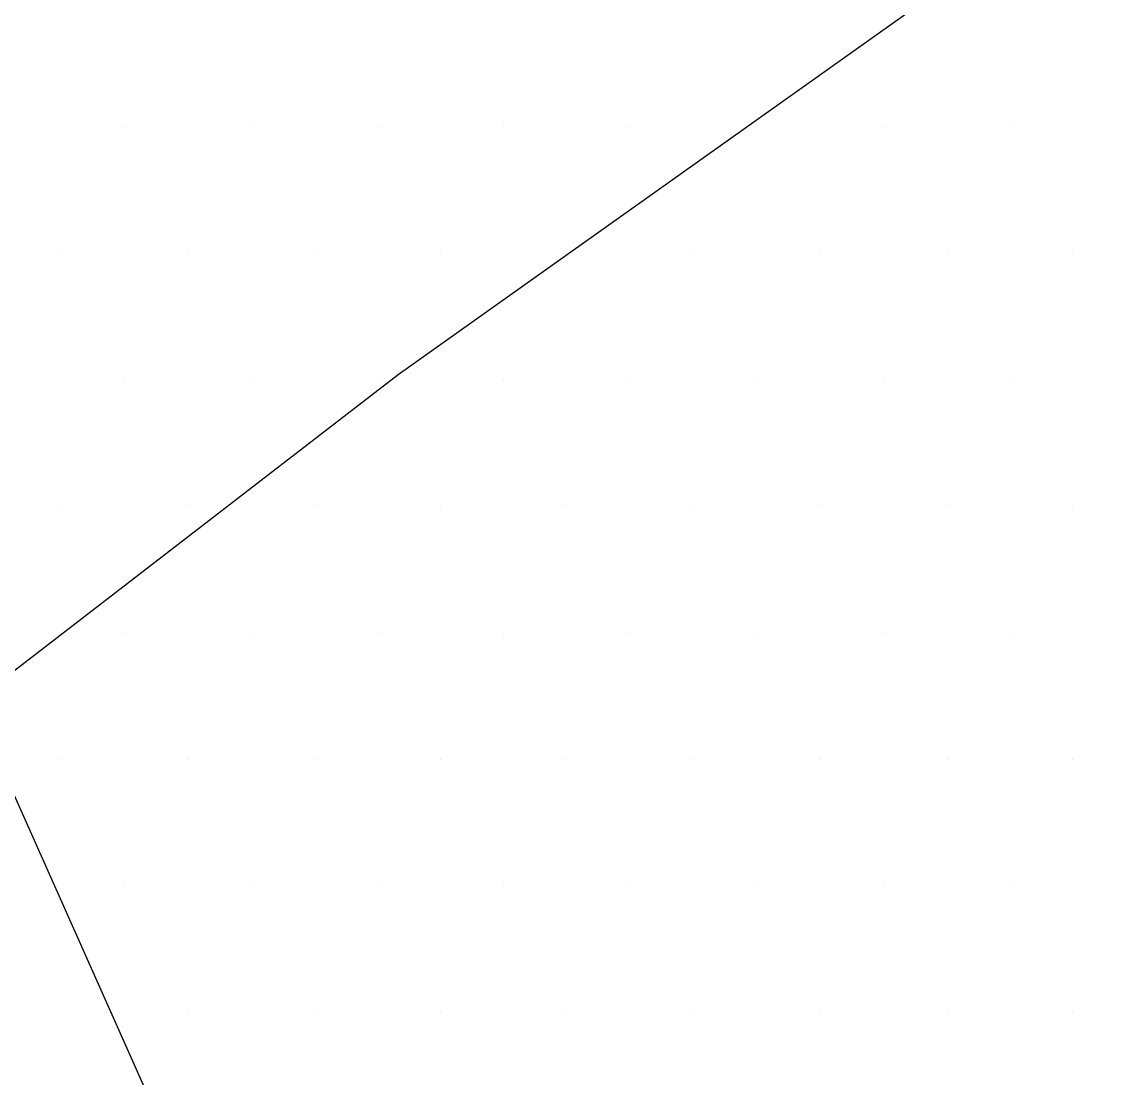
# Paper-space layout 'TOP_A1_00200_01-01-2017_MODELE' of a CAD drawing. Header units: metres. Extents: x 1274 to 2143, y 12 to 312.
# Drawn here: x 2039.4279 to 2039.9061, y 288.9354 to 289.3949 of the extents above; entities that cross this region are included whole.
import ezdxf

# ---------------------------------------------------------------- set-up
doc = ezdxf.new("R2010")
doc.units = ezdxf.units.M
doc.header["$LTSCALE"] = 2
doc.set_wipeout_variables(frame=1)
doc.linetypes.add('CACHEX2', pattern=[0.75, 0.5, -0.25])
for name, color, linetype in [('CARTOUCHE', 7, 'Continuous'), ('LOGO', 4, 'Continuous'), ('rosace', 7, 'Continuous')]:
    doc.layers.add(name, color=color, linetype=linetype)

# ---------------------------------------------------------------- blocks, each defined once
blk = doc.blocks.new('A$C715108E3')
at = {"layer": 'LOGO', "color": 131}
for p, q in [((-20.2946, -5.90033), (-20.2946, -5.90033)), ((-20.20277, -5.90033), (-20.20277, -5.90033)), ((-20.11112, -5.90033), (-20.11112, -5.90033)), ((-20.01948, -5.90033), (-20.01948, -5.90033)), ((-19.92746, -5.90033), (-19.92746, -5.90033)), ((-19.83544, -5.90033), (-19.83544, -5.90033)), ((-19.74417, -5.90033), (-19.74417, -5.90033)), ((-19.65215, -5.90033), (-19.65215, -5.90033)), ((-20.34033, -5.99272), (-20.34033, -5.99272)), ((-20.24887, -5.99272), (-20.24887, -5.99272)), ((-20.15704, -5.99272), (-20.15704, -5.99272)), ((-20.06521, -5.99272), (-20.06521, -5.99272)), ((-19.97375, -5.99272), (-19.97375, -5.99272)), ((-19.88192, -5.99272), (-19.88192, -5.99272)), ((-19.7899, -5.99272), (-19.7899, -5.99272)), ((-19.69788, -5.99272), (-19.69788, -5.99272)), ((-19.60679, -5.99272), (-19.60679, -5.99272)), ((-20.2946, -6.08418), (-20.2946, -6.08418)), ((-20.20277, -6.08418), (-20.20277, -6.08418)), ((-20.11112, -6.08418), (-20.11112, -6.08418)), ((-20.01948, -6.08418), (-20.01948, -6.08418)), ((-19.92746, -6.08418), (-19.92746, -6.08418)), ((-19.83544, -6.08418), (-19.83544, -6.08418)), ((-19.74417, -6.08418), (-19.74417, -6.08418)), ((-19.65215, -6.08418), (-19.65215, -6.08418)), ((-20.34033, -6.17526), (-20.34033, -6.17526)), ((-20.24887, -6.17526), (-20.24887, -6.17526)), ((-20.15704, -6.17526), (-20.15704, -6.17526)), ((-20.06521, -6.17526), (-20.06521, -6.17526)), ((-19.97375, -6.17526), (-19.97375, -6.17526)), ((-19.88192, -6.17526), (-19.88192, -6.17526)), ((-19.7899, -6.17526), (-19.7899, -6.17526)), ((-19.69788, -6.17526), (-19.69788, -6.17526)), ((-19.60679, -6.17526), (-19.60679, -6.17526)), ((-20.2946, -6.26785), (-20.2946, -6.26785)), ((-20.20277, -6.26785), (-20.20277, -6.26785)), ((-20.11112, -6.26785), (-20.11112, -6.26785)), ((-20.01948, -6.26785), (-20.01948, -6.26785)), ((-19.92746, -6.26785), (-19.92746, -6.26785)), ((-19.83544, -6.26785), (-19.83544, -6.26785)), ((-19.74417, -6.26785), (-19.74417, -6.26785)), ((-19.65215, -6.26785), (-19.65215, -6.26785)), ((-20.34033, -6.3593), (-20.34033, -6.3593)), ((-20.24887, -6.3593), (-20.24887, -6.3593)), ((-20.15704, -6.3593), (-20.15704, -6.3593)), ((-20.06521, -6.3593), (-20.06521, -6.3593)), ((-19.97375, -6.3593), (-19.97375, -6.3593)), ((-19.88192, -6.3593), (-19.88192, -6.3593)), ((-19.7899, -6.3593), (-19.7899, -6.3593)), ((-19.69788, -6.3593), (-19.69788, -6.3593)), ((-19.60679, -6.3593), (-19.60679, -6.3593)), ((-20.34558, -6.45076), (-20.34558, -6.45076)), ((-20.2946, -6.45076), (-20.2946, -6.45076)), ((-20.20277, -6.45076), (-20.20277, -6.45076)), ((-20.11112, -6.45076), (-20.11112, -6.45076)), ((-20.01948, -6.45076), (-20.01948, -6.45076)), ((-19.92746, -6.45076), (-19.92746, -6.45076)), ((-19.83544, -6.45076), (-19.83544, -6.45076)), ((-19.74417, -6.45076), (-19.74417, -6.45076)), ((-19.65215, -6.45076), (-19.65215, -6.45076)), ((-20.3051, -6.54297), (-20.3051, -6.54297)), ((-20.24887, -6.54297), (-20.24887, -6.54297)), ((-20.15704, -6.54297), (-20.15704, -6.54297)), ((-20.06521, -6.54297), (-20.06521, -6.54297)), ((-19.97375, -6.54297), (-19.97375, -6.54297)), ((-19.88192, -6.54297), (-19.88192, -6.54297)), ((-19.7899, -6.54297), (-19.7899, -6.54297)), ((-19.69788, -6.54297), (-19.69788, -6.54297)), ((-19.60679, -6.54297), (-19.60679, -6.54297))]:
    blk.add_line(p, q, dxfattribs=at)
blk.add_lwpolyline([(-17.15843, -8.24412), (-18.02859, -7.92983), (-18.05258, -7.56737), (-19.5918, -4.14277), (-19.9715, -4.6917), (-20.33583, -5.37051), (-20.52437, -6.04932), (-18.82678, -9.85812), (-21.75905, -9.54908), (-21.84713, -10.1027), (-21.90973, -10.85647), (-21.93522, -11.19569), (-19.04287, -11.54821), (-21.59825, -15.13736), (-21.35948, -15.87896), (-21.14471, -16.55758), (-21.01933, -16.96014), (-20.52887, -16.36961), (-17.13331, -11.70602)], dxfattribs=at)
blk = doc.blocks.new('A$C581E6685')
at = {"layer": 'rosace', "color": 32, "linetype": 'CACHEX2', "ltscale": 1.5}
blk.add_ellipse((-38.05384, 23.81385), major_axis=(-19.03106, -3.53396), ratio=0.590567, dxfattribs=at)
at = {"layer": 'rosace', "color": 32}
blk.add_ellipse((-37.61436, 23.84992), major_axis=(-13.57677, -4.28389), ratio=0.791971, dxfattribs=at)
at = {"layer": 'CARTOUCHE'}
blk.add_blockref('A$C715108E3', (-31.67392, 36.3189), dxfattribs=at)
blk = doc.blocks.new('A$C4D68259D')
blk.add_wipeout([(0, 25.62232), (0.16524, 26.73667), (0.73826, 27.88612), (1.67076, 28.79092), (2.84657, 29.33159), (3.5435, 29.45086), (3.5435, 29.45086), (94.92868, 29.46231), (96.05516, 29.29025), (97.21671, 28.69868), (97.7035, 28.26611), (98.09513, 27.77983), (98.61624, 26.65796), (98.73616, 26.03624), (98.75162, 25.85271), (98.75853, 3.83874), (98.57189, 2.65739), (98.0189, 1.57432), (97.58479, 1.07655), (97.12317, 0.69593), (95.9338, 0.13665), (95.41423, 0.03213), (95.1105, 0.0048), (3.7555, 0.00093), (2.71333, 0.169), (1.5147, 0.78409), (0.67142, 1.67074), (0.14703, 2.78759), (0.00625, 3.62094)]).dxf.layer = 'CARTOUCHE'
at = {"layer": 'CARTOUCHE'}
blk.add_rational_spline([(0, 25.62232), (0, 14.73116), (0, 3.84), (0, 0), (3.84, 0), (49.37927, 0), (94.91853, 0), (98.75853, 0), (98.75853, 3.84), (98.75853, 14.73116), (98.75853, 25.62232), (98.75853, 29.46232), (94.91853, 29.46232), (49.37927, 29.46232), (3.84, 29.46232), (0, 29.46232), (0, 25.62232)], [1, 1, 1, 0.707106781187, 1, 1, 1, 0.707106781187, 1, 1, 1, 0.707106781187, 1, 1, 1, 0.707106781187, 1], degree=2, knots=[0, 0, 0, 1, 1, 2.570796, 2.570796, 3.570796, 3.570796, 5.141593, 5.141593, 6.141593, 6.141593, 7.712389, 7.712389, 8.712389, 8.712389, 10.283185, 10.283185, 10.283185], dxfattribs=at)
at = {"layer": 'CARTOUCHE', "xscale": 0.6, "yscale": 0.6, "zscale": 0.6}
blk.add_blockref('A$C581E6685', (37.27074, 1.38057), dxfattribs=at)

psp = doc.layouts.new('TOP_A1_00200_01-01-2017_MODELE')

# ---------------------------------------------------------------- block references
at = {"layer": 'rosace'}
psp.add_blockref('A$C4D68259D', (2033.38279, 269.71774), dxfattribs=at)

doc.saveas('drawing.dxf')
